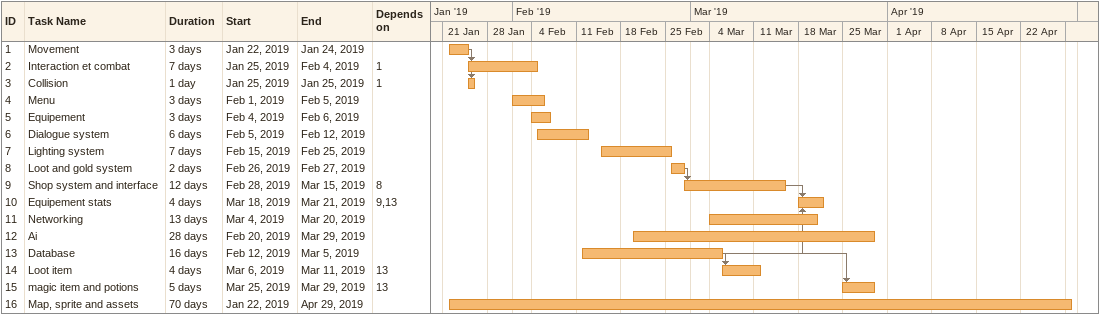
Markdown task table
| ID | Task | Duration | Start | Finish | Predecessors |
|---|---|---|---|---|---|
| 1 | Movement | 3d | 2019-01-22 | 2019-01-24 |  |
| 2 | Interaction et combat | 7d | 2019-01-25 | 2019-02-04 | 1 |
| 3 | Collision | 1d | 2019-01-25 | 2019-01-25 | 1 |
| 4 | Menu | 3d | 2019-02-01 | 2019-02-05 |  |
| 5 | Equipement | 3d | 2019-02-04 | 2019-02-06 |  |
| 6 | Dialogue system | 6d | 2019-02-05 | 2019-02-12 |  |
| 7 | Lighting system | 7d | 2019-02-15 | 2019-02-25 |  |
| 8 | Loot and gold system | 2d | 2019-02-26 | 2019-02-27 |  |
| 9 | Shop system and interface | 12d | 2019-02-28 | 2019-03-15 | 8 |
| 10 | Equipement stats | 4d | 2019-03-18 | 2019-03-21 | 9, 13 |
| 11 | Networking | 13d | 2019-03-04 | 2019-03-20 |  |
| 12 | Ai | 28d | 2019-02-20 | 2019-03-29 |  |
| 13 | Database | 16d | 2019-02-12 | 2019-03-05 |  |
| 14 | Loot item | 4d | 2019-03-06 | 2019-03-11 | 13 |
| 15 | magic item and potions | 5d | 2019-03-25 | 2019-03-29 | 13 |
| 16 | Map, sprite and assets | 70d | 2019-01-22 | 2019-04-29 |  |
